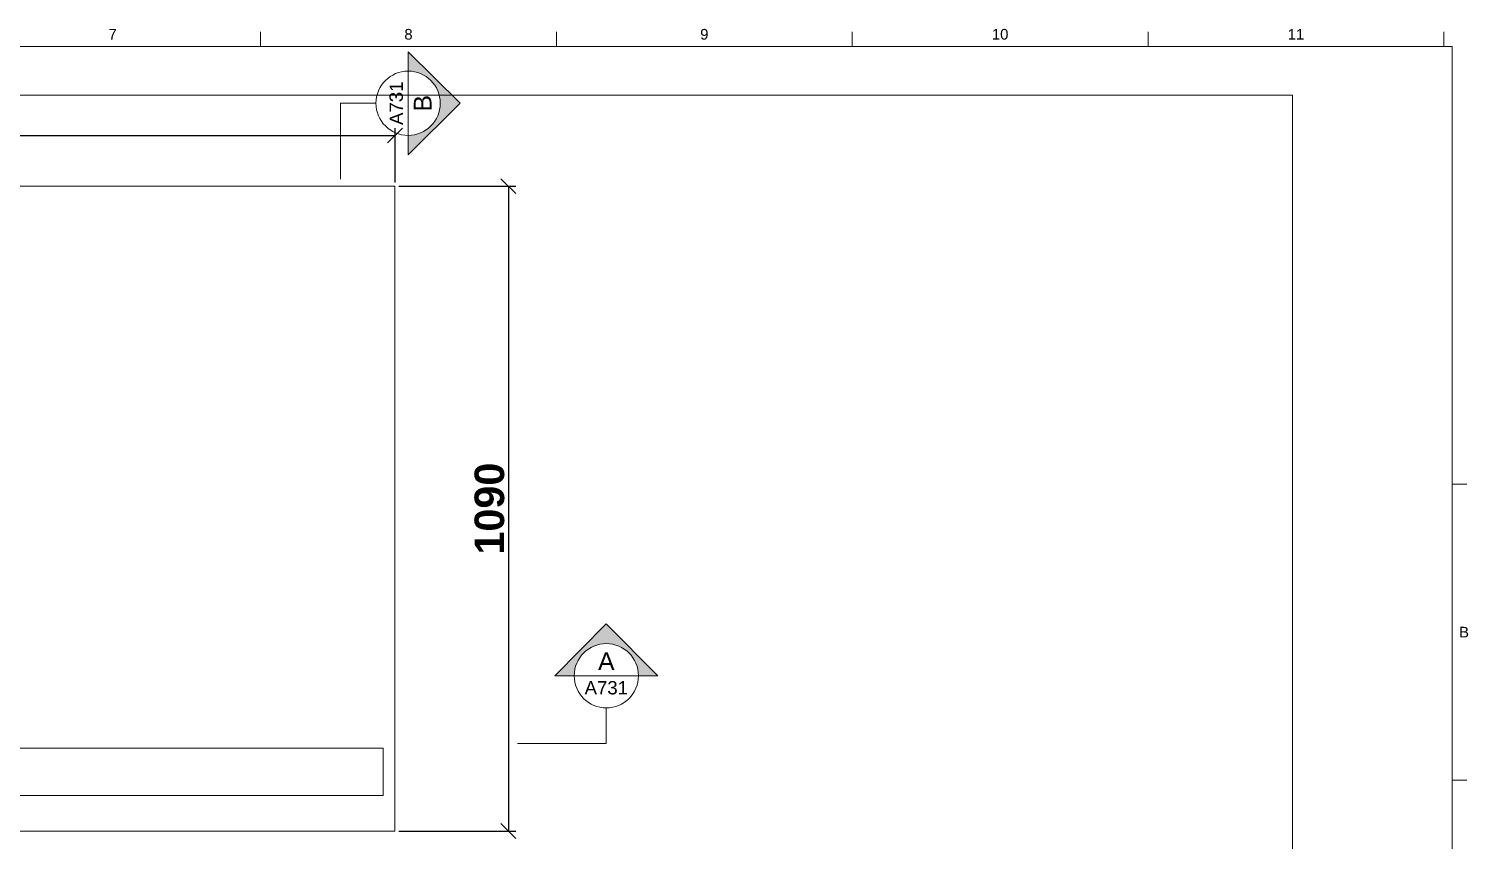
# Paper-space layout 'A730' of a CAD drawing. Header units: centimetres. Extents: x -398 to 580, y 3 to 433.
# Drawn here: x 333.6 to 576.8, y 270.9 to 408.1 of the extents above; entities that cross this region are included whole.
import ezdxf
from ezdxf.enums import TextEntityAlignment as Align

# ---------------------------------------------------------------- set-up
doc = ezdxf.new("R2010")
doc.units = ezdxf.units.CM
for name, color, linetype, lineweight in [('A-ANNO-DIMS', 1, 'Continuous', 18), ('A-ANNO-SYMB', 3, 'Continuous', 18), ('A-ELEV-MBE', 8, 'Continuous', 9), ('G-ANNO-TEXT', 3, 'Continuous', 18), ('G-ANNO-TTLB', 3, 'Continuous', 18)]:
    doc.layers.add(name, color=color, linetype=linetype, lineweight=lineweight)
doc.layers.add('G-ANNO-NPLT', color=2, linetype='Continuous', lineweight=18, plot=False)
doc.styles.add('ARIAL', font='arial.ttf')
doc.styles.add('ARIAL-BOLD', font='arialbd.ttf')
doc.dimstyles.new('ISO-25', dxfattribs={"dimtxt": 5, "dimasz": 2.5, "dimexe": 1.25, "dimexo": 0.625, "dimtad": 1, "dimlfac": 10, "dimtxsty": 'ARIAL-BOLD', "dimblk": 'OBLIQUE', "dimcen": 2.5, "dimclrt": 256, "dimadec": 0, "dimazin": 0, "dimtfac": 1, "dimtmove": 0, "dimatfit": 3, "dimfxl": 1, "dimarcsym": 0})

# ---------------------------------------------------------------- blocks, each defined once
blk = doc.blocks.new('SYMBOL')
at = {"layer": 'A-ANNO-SYMB', "linetype": 'Continuous', "lineweight": 20}
h = blk.add_hatch(color=256, dxfattribs=at)
h.dxf.hatch_style = 1
h.paths.add_polyline_path([(11.2063, 4.9481), (11.316, 4.9481, -1), (11.678, 4.9481), (11.7877, 4.9481), (11.497, 5.2405)])
at = {"linetype": 'Continuous', "lineweight": 20}
blk.add_line((11.316, 4.9481), (11.678, 4.9481), dxfattribs=at)
at = {"layer": 'A-ANNO-SYMB', "linetype": 'Continuous', "lineweight": 20}
for p, q in [((11.2063, 4.9481), (11.497, 5.2405)), ((11.7877, 4.9481), (11.497, 5.2405)), ((11.316, 4.9481), (11.2063, 4.9481)), ((11.678, 4.9481), (11.7877, 4.9481))]:
    blk.add_line(p, q, dxfattribs=at)
blk.add_circle((11.497, 4.9481), 0.181, dxfattribs=at)
for tag, p in [('TAVOLA', (11.497, 5.08)), ('SEZIONE', (11.497, 4.9181))]:
    blk.add_attdef(tag, text='', height=0.1, dxfattribs=at).set_placement(p, align=Align.TOP_CENTER)
blk = doc.blocks.new('_Oblique')
at = {"color": 0, "linetype": 'ByBlock', "lineweight": -2}
blk.add_line((-0.5, -0.5), (0.5, 0.5), dxfattribs=at)
blk = doc.blocks.new('*D26')
at = {"layer": 'A-ANNO-DIMS', "color": 0, "lineweight": -2, "transparency": 16777216}
for p, q in [((195.45, 382.1), (195.45, 391.32)), ((195.45, 390.07), (395.45, 390.07)), ((395.45, 382.1), (395.45, 391.32))]:
    blk.add_line(p, q, dxfattribs=at)
at = {"layer": 'Defpoints', "color": 0, "transparency": 16777216}
for p in [(395.45, 390.07), (195.45, 381.48), (395.45, 381.48)]:
    blk.add_point(p, dxfattribs=at)
at = {"layer": 'A-ANNO-DIMS', "color": 0, "lineweight": -2, "transparency": 16777216, "xscale": 2.5, "yscale": 2.5, "zscale": 2.5, "rotation": 180}
blk.add_blockref('_Oblique', (195.45, 390.07), dxfattribs=at)
at = {"layer": 'A-ANNO-DIMS', "color": 0, "lineweight": -2, "transparency": 16777216, "xscale": 2.5, "yscale": 2.5, "zscale": 2.5}
blk.add_blockref('_Oblique', (395.45, 390.07), dxfattribs=at)
at = {"layer": 'A-ANNO-DIMS', "transparency": 16777216, "insert": (295.45, 393.25), "char_height": 5, "attachment_point": 5, "style": 'ARIAL-BOLD'}
blk.add_mtext('2000', dxfattribs=at)
blk = doc.blocks.new('*D27')
at = {"layer": 'A-ANNO-DIMS', "color": 0, "lineweight": -2, "transparency": 16777216}
for p, q in [((396.07, 381.48), (415.86, 381.48)), ((414.61, 381.48), (414.61, 272.48)), ((396.07, 272.48), (415.86, 272.48))]:
    blk.add_line(p, q, dxfattribs=at)
at = {"layer": 'Defpoints', "color": 0, "transparency": 16777216}
for p in [(395.45, 381.48), (395.45, 272.48), (414.61, 272.48)]:
    blk.add_point(p, dxfattribs=at)
at = {"layer": 'A-ANNO-DIMS', "color": 0, "lineweight": -2, "transparency": 16777216, "xscale": 2.5, "yscale": 2.5, "zscale": 2.5}
for p, rotation in [((414.61, 381.48), 90), ((414.61, 272.48), 270)]:
    blk.add_blockref('_Oblique', p, dxfattribs=dict(at, rotation=rotation))
at = {"layer": 'A-ANNO-DIMS', "transparency": 16777216, "insert": (411.43, 326.98), "char_height": 5, "attachment_point": 5, "rotation": 90, "style": 'ARIAL-BOLD'}
blk.add_mtext('1090', dxfattribs=at)

psp = doc.layouts.new('A730')

# ---------------------------------------------------------------- linework, layer by layer
at = {"layer": 'A-ANNO-SYMB'}
for p, q in [((392.2348, 395.5039), (386.2348, 395.5039)), ((386.2348, 395.5039), (386.2348, 382.6605)), ((431.1616, 293.2956), (431.1616, 287.2956)), ((431.1616, 287.2956), (416.1616, 287.2956))]:
    psp.add_line(p, q, dxfattribs=at)
at = {"layer": 'A-ELEV-MBE'}
for p, q in [((195.4452, 381.479), (395.4452, 381.479)), ((395.4452, 381.479), (395.4452, 272.479)), ((393.4452, 286.479), (197.4452, 286.479)), ((393.4452, 278.479), (393.4452, 286.479)), ((393.4452, 278.479), (393.4452, 286.479)), ((393.4452, 278.479), (197.4452, 278.479)), ((395.4452, 272.479), (195.4452, 272.479)), ((395.4452, 272.479), (295.4452, 272.479))]:
    psp.add_line(p, q, dxfattribs=at)
at = {"layer": 'G-ANNO-NPLT'}
psp.add_lwpolyline([(40.3564, 396.8467), (547.1026, 396.8467), (547.1026, 19.9643), (40.3564, 19.9643)], close=True, dxfattribs=at)
at = {"layer": 'G-ANNO-TTLB'}
for p, q in [((574.1359, 405.096), (16.722, 405.096)), ((574.1359, 6.6803), (574.1359, 405.096))]:
    psp.add_line(p, q, dxfattribs=at)
at = {"layer": 'G-ANNO-TTLB', "const_width": 0.18, "flags": 128}
for points in [[(372.722, 407.596), (372.722, 405.096)], [(422.722, 407.596), (422.722, 405.096)], [(472.722, 407.596), (472.722, 405.096)], [(522.722, 407.596), (522.722, 405.096)], [(572.722, 407.596), (572.722, 405.096)], [(576.6359, 331.096), (574.1359, 331.096)], [(576.6359, 281.096), (574.1359, 281.096)]]:
    psp.add_lwpolyline(points, dxfattribs=at)

# ---------------------------------------------------------------- block references
at = {"layer": 'A-ANNO-SYMB', "linetype": 'Continuous', "lineweight": 20}
ref = psp.add_blockref('SYMBOL', (249.2216, 50.5936), dxfattribs=dict(at, xscale=-30, yscale=30, zscale=30, rotation=270))
ref.add_attrib('SEZIONE', 'B', dxfattribs={"layer": '0', "linetype": 'Continuous', "lineweight": 20, "height": 3, "rotation": 90, "style": 'ARIAL'}).set_placement((398.6212, 395.5039), align=Align.TOP_CENTER)
ref.add_attrib('TAVOLA', 'A731', dxfattribs={"layer": '0', "linetype": 'Continuous', "lineweight": 20, "height": 2.25, "rotation": 90, "style": 'ARIAL'}).set_placement((394.5245, 395.5039), align=Align.TOP_CENTER)
ref = psp.add_blockref('SYMBOL', (86.2513, 150.2824), dxfattribs=dict(at, xscale=30, yscale=30, zscale=30))
ref.add_attrib('SEZIONE', 'A', dxfattribs={"layer": '0', "linetype": 'Continuous', "lineweight": 20, "height": 3, "style": 'ARIAL'}).set_placement((431.1616, 302.6821), align=Align.TOP_CENTER)
ref.add_attrib('TAVOLA', 'A731', dxfattribs={"layer": '0', "linetype": 'Continuous', "lineweight": 20, "height": 2.25, "style": 'ARIAL'}).set_placement((431.1616, 297.8261), align=Align.TOP_CENTER)

# ---------------------------------------------------------------- texts
at = {"layer": 'G-ANNO-TEXT', "style": 'ARIAL'}
for s, p in [('7', (347.722, 407.1664)), ('8', (397.722, 407.1664)), ('9', (447.722, 407.1664)), ('10', (497.722, 407.1664)), ('11', (547.722, 407.1664)), ('B', (576.1193, 306.096))]:
    psp.add_text(s, height=1.8, dxfattribs=at).set_placement(p, align=Align.MIDDLE_CENTER)

# ---------------------------------------------------------------- dimensions: what is measured, and where the dimension line sits
at = {"layer": 'A-ANNO-DIMS'}
dim = psp.add_linear_dim(base=(395.4452, 390.0733), p1=(195.4452, 381.479), p2=(395.4452, 381.479), dimstyle='ISO-25', dxfattribs=at)
dim.commit()
dim.dimension.update_dxf_attribs({"geometry": '*D26', "text_midpoint": (295.4452, 393.2512)})
dim = psp.add_linear_dim(base=(414.6075, 272.479), p1=(395.4452, 381.479), p2=(395.4452, 272.479), angle=90, dimstyle='ISO-25', dxfattribs=at)
dim.commit()
dim.dimension.update_dxf_attribs({"geometry": '*D27', "text_midpoint": (411.4279, 326.979)})

doc.saveas('drawing.dxf')
